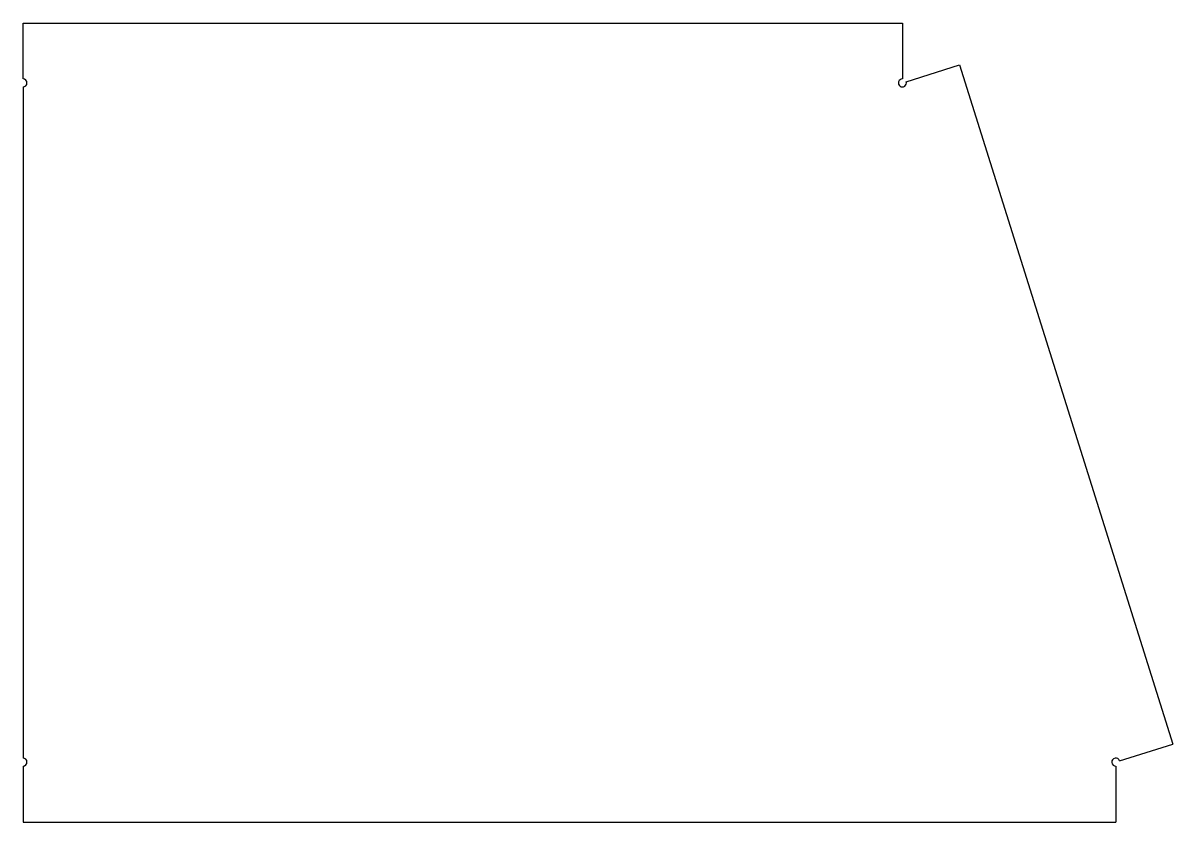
# Model space of a CAD drawing. Extents: x 1140 to 1715, y 756 to 1156.
import ezdxf

# ---------------------------------------------------------------- set-up
doc = ezdxf.new("R2010")
doc.units = 0
doc.layers.get('0').update_dxf_attribs({"linetype": 'CONTINUOUS'})

msp = doc.modelspace()

# ---------------------------------------------------------------- linework, layer by layer
for p, q in [((1139.64, 1155.84), (1579.85, 1155.84)), ((1139.64, 1127.84), (1139.64, 1155.84)), ((1579.85, 1155.84), (1579.85, 1127.84)), ((1581.76, 1126.44), (1608.47, 1134.83)), ((1608.47, 1134.83), (1715.31, 794.89)), ((1139.64, 1123.84), (1139.64, 787.89)), ((1688.6, 786.49), (1715.31, 794.89)), ((1139.64, 783.89), (1139.64, 755.89)), ((1686.69, 783.89), (1686.69, 755.89)), ((1139.64, 755.89), (1686.69, 755.89))]:
    msp.add_line(p, q)
for centre, start, end in [((1139.64, 1125.84), 270, 90), ((1579.85, 1125.84), 90, 17.44719), ((1139.64, 785.89), 270, 90), ((1686.69, 785.89), 17.44719, 270)]:
    msp.add_arc(centre, 2, start, end)

doc.saveas('drawing.dxf')
